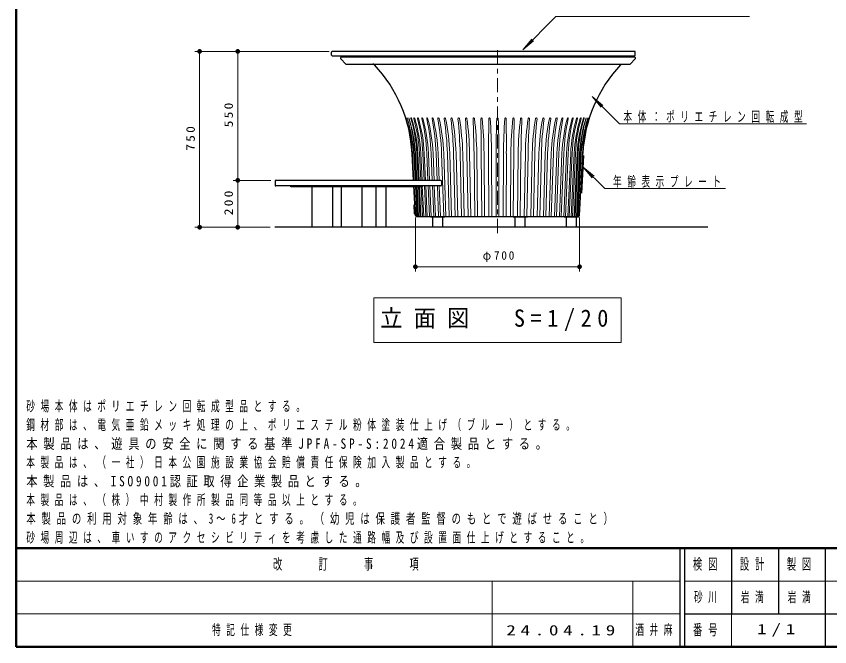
# Model space of a CAD drawing. Units: millimetres on the paper, scale 1:20. Extents: x -385 to 0, y 0 to 267.
# Drawn here: x -385 to -211.5, y 0 to 134.4 of the extents above; entities that cross this region are included whole.
import ezdxf

# ---------------------------------------------------------------- set-up
doc = ezdxf.new("R2010")
doc.units = ezdxf.units.MM
doc.linetypes.add('USER2', pattern=[6, 3, -1, 1, -1])
doc.layers.add('LY_1', color=7, linetype='Continuous', lineweight=13)
doc.styles.add('ＭＳ ゴシック', font='')
doc.styles.get('ＭＳ ゴシック').set_extended_font_data('MS Gothic')

# ---------------------------------------------------------------- blocks, each defined once
blk = doc.blocks.new('filled_dot')
at = {"color": 0, "linetype": 'Continuous', "lineweight": -2, "const_width": 1.25}
blk.add_lwpolyline([(-0.625, 0, 1), (0.625, 0, 1)], format="xyb", close=True, dxfattribs=at)

msp = doc.modelspace()

# ---------------------------------------------------------------- linework, layer by layer
at = {"layer": 'LY_1', "lineweight": 50}
for p, q in [((-385, 267), (-385, 0)), ((-385, 21), (0, 21)), ((-385, 0), (0, 0))]:
    msp.add_line(p, q, dxfattribs=at)
at = {"layer": 'LY_1'}
for p, q in [((-269.967, 134.342), (-276.974, 127.237)), ((-269.967, 134.342), (-228.658, 134.342)), ((-276.974, 127.237), (-275.061, 129.549)), ((-276.974, 127.237), (-274.689, 129.182)), ((-318.265, 126.937), (-346.9, 126.937)), ((-345.9, 89.437), (-345.9, 126.937)), ((-337.782, 99.437), (-337.782, 126.937)), ((-262.194, 117.327), (-260.265, 115.029)), ((-262.194, 117.327), (-259.895, 115.399)), ((-256.385, 111.519), (-262.194, 117.327)), ((-256.385, 111.519), (-216.525, 111.519)), ((-300.196, 99.437), (-300.497, 105.191)), ((-299.967, 99.437), (-300.264, 105.191)), ((-299.759, 99.437), (-300.05, 105.191)), ((-299.604, 99.437), (-299.895, 105.191)), ((-299.314, 99.437), (-299.598, 105.191)), ((-299.109, 99.437), (-299.392, 105.191)), ((-298.741, 99.437), (-299.014, 105.191)), ((-298.487, 99.437), (-298.761, 105.191)), ((-298.043, 99.437), (-298.304, 105.191)), ((-297.743, 99.437), (-298.004, 105.191)), ((-297.226, 99.437), (-297.473, 105.191)), ((-296.882, 99.437), (-297.129, 105.191)), ((-296.296, 99.437), (-296.527, 105.191)), ((-295.91, 99.437), (-296.141, 105.191)), ((-295.26, 99.437), (-295.474, 105.191)), ((-294.836, 99.437), (-295.049, 105.191)), ((-293.861, 91.737), (-294.32, 105.191)), ((-293.408, 91.737), (-293.861, 105.191)), ((-292.672, 91.737), (-293.077, 105.191)), ((-292.181, 91.737), (-292.585, 105.191)), ((-291.399, 91.737), (-291.751, 105.191)), ((-291.232, 105.191), (-290.879, 91.737)), ((-290.057, 91.737), (-290.355, 105.191)), ((-289.811, 105.191), (-289.513, 91.737)), ((-288.898, 105.191), (-288.657, 91.737)), ((-288.093, 91.737), (-288.334, 105.191)), ((-287.391, 105.191), (-287.209, 91.737)), ((-286.629, 91.737), (-286.812, 105.191)), ((-285.846, 105.191), (-285.724, 91.737)), ((-285.133, 91.737), (-285.256, 105.191)), ((-284.214, 91.737), (-284.276, 105.191)), ((-283.616, 91.737), (-283.678, 105.191)), ((-282.69, 91.737), (-282.69, 105.191)), ((-282.09, 91.737), (-282.09, 105.191)), ((-281.164, 91.737), (-281.103, 105.191)), ((-280.566, 91.737), (-280.505, 105.191)), ((-279.647, 91.737), (-279.525, 105.191)), ((-278.934, 105.191), (-279.056, 91.737)), ((-278.151, 91.737), (-277.969, 105.191)), ((-277.389, 105.191), (-277.572, 91.737)), ((-276.688, 91.737), (-276.446, 105.191)), ((-275.883, 105.191), (-276.124, 91.737)), ((-274.969, 105.191), (-275.267, 91.737)), ((-274.724, 91.737), (-274.426, 105.191)), ((-273.549, 105.191), (-273.901, 91.737)), ((-273.382, 91.737), (-273.029, 105.191)), ((-272.6, 91.737), (-272.195, 105.191)), ((-272.108, 91.737), (-271.704, 105.191)), ((-271.373, 91.737), (-270.92, 105.191)), ((-270.92, 91.737), (-270.46, 105.191)), ((-270.23, 91.737), (-269.731, 105.191)), ((-269.806, 91.737), (-269.307, 105.191)), ((-269.179, 91.737), (-268.639, 105.191)), ((-268.794, 91.737), (-268.253, 105.191)), ((-268.229, 91.737), (-267.652, 105.191)), ((-267.885, 91.737), (-267.307, 105.191)), ((-267.387, 91.737), (-266.776, 105.191)), ((-267.087, 91.737), (-266.476, 105.191)), ((-266.659, 91.737), (-266.02, 105.191)), ((-266.405, 91.737), (-265.766, 105.191)), ((-266.051, 91.737), (-265.388, 105.191)), ((-265.845, 91.737), (-265.183, 105.191)), ((-265.567, 91.737), (-264.885, 105.191)), ((-265.411, 91.737), (-264.73, 105.191)), ((-265.211, 91.737), (-264.516, 105.191)), ((-264.986, 91.781), (-264.283, 105.191)), ((-264.132, 102.228), (-262.173, 99.955)), ((-264.132, 102.228), (-261.809, 100.329)), ((-259.489, 97.704), (-264.132, 102.228)), ((-337.359, 99.437), (-338.782, 99.437)), ((-330.74, 99.437), (-338.782, 99.437)), ((-337.782, 89.437), (-337.782, 99.437)), ((-299.795, 91.781), (-300.133, 98.237)), ((-299.57, 91.737), (-299.905, 98.237)), ((-299.369, 91.737), (-299.698, 98.237)), ((-299.214, 91.737), (-299.543, 98.237)), ((-298.935, 91.737), (-299.255, 98.237)), ((-298.73, 91.737), (-299.05, 98.237)), ((-298.375, 91.737), (-298.684, 98.237)), ((-298.121, 91.737), (-298.43, 98.237)), ((-297.693, 91.737), (-297.988, 98.237)), ((-297.393, 91.737), (-297.688, 98.237)), ((-296.895, 91.737), (-297.174, 98.237)), ((-296.551, 91.737), (-296.83, 98.237)), ((-295.987, 91.737), (-296.248, 98.237)), ((-295.601, 91.737), (-295.862, 98.237)), ((-294.975, 91.737), (-295.216, 98.237)), ((-294.551, 91.737), (-294.792, 98.237)), ((-259.489, 97.704), (-233.763, 97.704)), ((-299.89, 91.487), (-299.89, 80.011)), ((-264.89, 91.487), (-264.89, 80.011)), ((-330.89, 89.437), (-346.9, 89.437)), ((-330.89, 89.437), (-338.782, 89.437)), ((-264.89, 81.011), (-299.89, 81.011)), ((-308.79, 74.353), (-308.79, 64.886)), ((-255.99, 74.353), (-308.79, 74.353)), ((-255.99, 64.886), (-255.99, 74.353)), ((-308.79, 64.886), (-255.99, 64.886)), ((-385, 14), (-243.5, 14)), ((-283.5, 14), (-283.5, 0)), ((-253.5, 14), (-253.5, 0)), ((-242.5, 14), (-187.5, 14)), ((-385, 7), (-243.5, 7)), ((-232.5, 7), (-232.5, 0))]:
    msp.add_line(p, q, dxfattribs=at)
at = {"layer": 'LY_1', "lineweight": 25}
for p, q in [((-317.76, 126.137), (-317.76, 126.787)), ((-253.17, 126.937), (-317.61, 126.937)), ((-253.02, 126.137), (-253.02, 126.787)), ((-317.61, 125.987), (-253.17, 125.987)), ((-315.817, 125.31), (-314.744, 124.237)), ((-315.64, 125.737), (-253.227, 125.737)), ((-253.05, 125.31), (-254.124, 124.237)), ((-314.744, 124.237), (-254.124, 124.237)), ((-300.294, 99.437), (-300.595, 105.191)), ((-264.878, 91.974), (-264.185, 105.191)), ((-264.378, 96.737), (-263.959, 104.737)), ((-329.815, 99.287), (-329.815, 98.387)), ((-294.483, 99.437), (-329.665, 99.437)), ((-294.333, 99.287), (-294.333, 98.387)), ((-294.483, 98.237), (-329.665, 98.237)), ((-326.447, 98.077), (-326.447, 98.237)), ((-298.355, 98.077), (-326.447, 98.077)), ((-321.925, 89.437), (-321.925, 98.077)), ((-317.47, 89.437), (-317.47, 98.077)), ((-315.675, 89.437), (-315.675, 98.077)), ((-311.22, 89.437), (-311.22, 98.077)), ((-308.265, 89.437), (-308.265, 98.077)), ((-306.13, 89.437), (-306.13, 98.077)), ((-299.903, 91.974), (-300.231, 98.237)), ((-298.355, 98.077), (-298.355, 98.237)), ((-300.258, 93.971), (-300.179, 92.473)), ((-299.653, 91.737), (-265.127, 91.737)), ((-296.632, 91.737), (-296.632, 91.577)), ((-293.632, 91.577), (-296.632, 91.577)), ((-296.2, 89.437), (-296.2, 91.577)), ((-294.065, 89.437), (-294.065, 91.577)), ((-293.632, 91.737), (-293.632, 91.577)), ((-279.023, 91.737), (-279.023, 91.577)), ((-276.023, 91.577), (-279.023, 91.577)), ((-278.591, 89.437), (-278.591, 91.577)), ((-276.456, 89.437), (-276.456, 91.577)), ((-276.023, 91.737), (-276.023, 91.577)), ((-268.14, 91.737), (-268.14, 91.577)), ((-265.14, 91.577), (-268.14, 91.577)), ((-267.708, 89.437), (-267.708, 91.577)), ((-265.573, 89.437), (-265.573, 91.577)), ((-265.14, 91.737), (-265.14, 91.577)), ((-237.538, 89.437), (-329.89, 89.437)), ((-243.5, 21), (-243.5, 0)), ((-242.5, 21), (-242.5, 0)), ((-232.5, 21), (-232.5, 7)), ((-222.5, 21), (-222.5, 7)), ((-212.5, 21), (-212.5, 0)), ((-242.5, 7), (0, 7))]:
    msp.add_line(p, q, dxfattribs=at)
at = {"layer": 'LY_1', "linetype": 'USER2'}
msp.add_line((-282.39, 88.202), (-282.39, 127.974), dxfattribs=at)
at = {"layer": 'LY_1', "lineweight": 25}
for centre, radius, start, end in [((-317.61, 126.787), 0.15, 90, 180), ((-253.17, 126.787), 0.15, 0, 90), ((-317.61, 126.137), 0.15, 180, 270), ((-315.64, 125.487), 0.25, 90, 225), ((-253.227, 125.487), 0.25, 315, 90), ((-253.17, 126.137), 0.15, 270, 0), ((-308.976, 123.737), 0.5, 42.99209, 90), ((-330.554, 103.621), 30, 3, 42.99209), ((-234.226, 103.621), 30, 137.00791, 177), ((-329.665, 99.287), 0.15, 90, 180), ((-294.483, 99.287), 0.15, 0, 90), ((-329.665, 98.387), 0.15, 180, 270), ((-294.483, 98.387), 0.15, 270, 0), ((-300.008, 93.984), 0.25, 93, 183), ((-299.929, 92.486), 0.25, 183, 273), ((-299.653, 91.987), 0.25, 183, 270), ((-265.127, 91.987), 0.25, 270, 357)]:
    msp.add_arc(centre, radius, start, end, dxfattribs=at)
at = {"layer": 'LY_1'}
for centre, radius, start, end in [((-329.788, 103.657), 29.331, 2.99886, 18.03431), ((-329.109, 103.702), 28.883, 2.95492, 18.22846), ((-333.557, 103.495), 33.55, 2.89836, 15.9908), ((-328.544, 103.741), 28.685, 2.89836, 18.27762), ((-300.792, 112.662), 0.075, 17.27566, 196.46993), ((-331.352, 103.627), 31.793, 2.81978, 16.46993), ((-329.598, 103.704), 30.242, 2.81978, 17.27566), ((-300.138, 112.637), 0.1, 16.73946, 195.95812), ((-331.588, 103.644), 32.611, 2.71975, 15.95811), ((-329.796, 103.717), 31.071, 2.71975, 16.73946), ((-299.349, 112.637), 0.1, 16.37655, 194.89497), ((-333.318, 103.602), 35.05, 2.59904, 14.89497), ((-329.561, 103.759), 31.589, 2.59904, 16.37655), ((-298.431, 112.637), 0.1, 15.87935, 193.72781), ((-335.615, 103.554), 38.177, 2.45854, 13.72781), ((-329.491, 103.802), 32.392, 2.45854, 15.87935), ((-297.391, 112.637), 0.1, 15.25087, 192.46472), ((-338.744, 103.496), 42.251, 2.29933, 12.46472), ((-329.633, 103.847), 33.519, 2.29933, 15.25087), ((-296.237, 112.637), 0.1, 14.49499, 191.1147), ((-343.128, 103.425), 47.687, 2.12259, 11.1147), ((-330.058, 103.894), 35.032, 2.12259, 14.49499), ((-294.978, 112.587), 0.15, 12.95672, 190.50767), ((-344.003, 103.494), 49.712, 1.95661, 10.50767), ((-332.83, 103.878), 38.992, 1.92967, 12.95672), ((-293.622, 112.587), 0.15, 11.95208, 189.03157), ((-351.133, 103.446), 58.083, 1.72203, 9.03157), ((-334.516, 103.931), 41.95, 1.72203, 11.95208), ((-292.181, 112.587), 0.15, 10.83657, 187.47314), ((-362.747, 103.331), 71.02, 1.50124, 7.47314), ((-337.098, 103.989), 45.882, 1.50124, 10.83657), ((-290.666, 112.587), 0.15, 9.61809, 185.87151), ((-382.415, 103.152), 92.082, 1.26899, 5.8715), ((-341.001, 104.057), 51.202, 1.26899, 9.61809), ((-289.088, 112.587), 0.15, 8.30551, 184.23951), ((-420.744, 102.828), 131.867, 1.02703, 4.23951), ((-346.949, 104.141), 58.624, 1.02703, 8.30551), ((-287.459, 112.587), 0.15, 6.90865, 182.59043), ((-520.971, 102.023), 233.601, 0.77723, 2.59043), ((-356.275, 104.249), 69.47, 0.77723, 6.90865), ((-285.791, 112.587), 0.15, 5.43826, 180.93779), ((-1303.44, 95.929), 1017.635, 0.52148, 0.93779), ((-371.746, 104.404), 86.494, 0.52148, 5.43826), ((154.263, 107.195), 438.543, 179.29521, 180.26174), ((-284.097, 112.587), 0.15, 3.90588, 179.29521), ((-400.218, 104.659), 116.541, 0.26174, 3.90588), ((-100.134, 105.191), 182.556, 177.67623, 180), ((-282.39, 112.587), 0.15, 2.32377, 177.67623), ((-464.646, 105.191), 182.556, 0, 2.32377), ((-164.563, 104.659), 116.541, 176.09412, 179.73826), ((-280.683, 112.587), 0.15, 0.70479, 176.09412), ((-719.044, 107.195), 438.543, 359.73826, 0.70479), ((-193.034, 104.404), 86.494, 174.56174, 179.47852), ((-278.99, 112.587), 0.15, 359.06221, 174.56174), ((738.659, 95.929), 1017.635, 179.06221, 179.47852), ((-208.506, 104.249), 69.47, 173.09135, 179.22277), ((-277.322, 112.587), 0.15, 357.40957, 173.09135), ((-43.81, 102.023), 233.601, 177.40957, 179.22277), ((-217.832, 104.141), 58.624, 171.69449, 178.97297), ((-144.037, 102.828), 131.867, 175.76049, 178.97297), ((-275.693, 112.587), 0.15, 355.76049, 171.69449), ((-223.78, 104.057), 51.202, 170.38191, 178.73101), ((-182.366, 103.152), 92.082, 174.12849, 178.73101), ((-274.114, 112.587), 0.15, 354.12849, 170.38191), ((-227.683, 103.989), 45.882, 169.16343, 178.49876), ((-202.033, 103.331), 71.02, 172.52686, 178.49876), ((-272.599, 112.587), 0.15, 352.52686, 169.16343), ((-230.264, 103.931), 41.95, 168.04792, 178.27797), ((-213.647, 103.446), 58.083, 170.96843, 178.27797), ((-271.158, 112.587), 0.15, 350.96843, 168.04792), ((-231.95, 103.878), 38.992, 167.04328, 178.07033), ((-220.777, 103.494), 49.712, 169.49233, 178.04339), ((-269.803, 112.587), 0.15, 349.49233, 167.04328), ((-234.723, 103.894), 35.032, 165.50501, 177.87741), ((-221.652, 103.425), 47.687, 168.8853, 177.87741), ((-268.543, 112.637), 0.1, 348.8853, 165.50501), ((-235.147, 103.847), 33.519, 164.74913, 177.70067), ((-226.036, 103.496), 42.251, 167.53528, 177.70067), ((-235.29, 103.802), 32.392, 164.12065, 177.54146), ((-267.389, 112.637), 0.1, 347.53528, 164.74913), ((-229.165, 103.554), 38.177, 166.27219, 177.54146), ((-235.22, 103.759), 31.589, 163.62346, 177.40096), ((-231.462, 103.602), 35.05, 165.10503, 177.40096), ((-266.349, 112.637), 0.1, 346.27218, 164.12065), ((-234.984, 103.717), 31.071, 163.26054, 177.28025), ((-233.192, 103.644), 32.611, 164.04189, 177.28025), ((-265.431, 112.637), 0.1, 345.10503, 163.62346), ((-235.183, 103.704), 30.242, 162.72434, 177.18022), ((-233.428, 103.627), 31.793, 163.53007, 177.18022), ((-236.237, 103.741), 28.685, 161.72238, 177.10164), ((-264.642, 112.637), 0.1, 344.04188, 163.26054), ((-231.224, 103.495), 33.55, 164.00921, 177.10164), ((-235.672, 103.702), 28.883, 161.77154, 177.04508), ((-234.993, 103.657), 29.331, 161.96569, 177.00114), ((-263.989, 112.662), 0.075, 343.53007, 162.72434)]:
    msp.add_arc(centre, radius, start, end, dxfattribs=at)

# ---------------------------------------------------------------- block references
at = {"layer": 'LY_1', "xscale": 0.4, "yscale": 0.4}
for p, rotation in [((-345.9, 126.937), 270), ((-337.782, 126.937), 270), ((-337.782, 99.437), 90), ((-337.782, 99.437), 270), ((-345.9, 89.437), 90), ((-337.782, 89.437), 90), ((-264.89, 81.011), 180)]:
    msp.add_blockref('filled_dot', p, dxfattribs=dict(at, rotation=rotation))
msp.add_blockref('filled_dot', (-299.89, 81.011), dxfattribs=at)

# ---------------------------------------------------------------- texts
at = {"layer": 'LY_1', "char_height": 1.833, "attachment_point": 8, "rotation": 90, "style": 'ＭＳ ゴシック'}
for s, insert in [('\\T1.33;\\W1.15;550', (-338.782, 113.602)), ('\\T1.33;\\W1.15;750', (-346.9, 108.602)), ('\\T1.33;\\W1.15;200', (-338.782, 94.854))]:
    msp.add_mtext(s, dxfattribs=dict(at, insert=insert))
at = {"layer": 'LY_1', "style": 'ＭＳ ゴシック'}
for s, insert, char_height, attachment_point in [('\\T1.64;\\W0.6;本体：ポリエチレン回転成型', (-255.525, 111.669), 2.199, 7), ('\\T1.64;\\W0.6;年齢表示プレート', (-257.763, 97.854), 2.199, 7), ('\\T1.33;\\W0.95;φ700', (-281.978, 82.011), 1.833, 8), ('\\T1.5;\\W0.95;立面図\u3000S=1/20', (-307.39, 69.62), 3.666, 4), ('\\T1.64;\\W0.6;砂場本体はポリエチレン回転成型品とする。', (-382.861, 49.955), 2.199, 7), ('\\T1.64;\\W0.6;鋼材部は、電気亜鉛メッキ処理の上、ポリエステル粉体塗装仕上げ（ブルー）とする。', (-382.861, 45.955), 2.199, 7), ('\\T1.51;\\W0.8;本製品は、遊具の安全に関する基準JPFA-SP-S:2024適合製品とする。', (-382.861, 41.955), 2.199, 7), ('\\T1.64;\\W0.6;本製品は、（一社）日本公園施設業協会賠償責任保険加入製品とする。', (-382.861, 37.955), 2.199, 7), ('\\T1.5;\\W0.8;本製品は、ISO9001認証取得企業製品とする。', (-382.861, 33.955), 2.199, 7), ('\\T1.64;\\W0.6;本製品は、（株）中村製作所製品同等品以上とする。', (-382.861, 29.955), 2.199, 7), ('\\T1.62;\\W0.65;本製品の利用対象年齢は、3～6才とする。（幼児は保護者監督のもとで遊ばせること）', (-382.861, 25.955), 2.199, 7), ('\\T1.64;\\W0.6;砂場周辺は、車いすのアクセシビリティを考慮した通路幅及び設置面仕上げとすること。', (-382.861, 21.955), 2.199, 7), ('\\T1.64;\\W0.6;改\u3000\u3000訂\u3000\u3000事\u3000\u3000項', (-330.25, 17.5), 2.346, 4), ('\\T1.64;\\W0.6;検図', (-240.7, 17.5), 2.346, 4), ('\\T1.64;\\W0.6;設計', (-230.7, 17.5), 2.346, 4), ('\\T1.64;\\W0.6;製図', (-220.7, 17.5), 2.346, 4), ('\\T1.64;\\W0.6;砂川', (-240.5, 10.5), 2.199, 4), ('\\T1.64;\\W0.6;岩満', (-230.5, 10.5), 2.199, 4), ('\\T1.64;\\W0.6;岩満', (-220.5, 10.5), 2.199, 4), ('\\T1.64;\\W0.6;特記仕様変更', (-343.25, 3.5), 2.199, 4), ('\\T1.5;\\W1.35;24.04.19', (-280.5, 3.5), 2.199, 4), ('\\T1.64;\\W0.6;酒井麻', (-253, 3.5), 2.199, 4), ('\\T1.64;\\W0.6;番号', (-240.7, 3.5), 2.346, 4), ('\\T1.5;\\W1.35;1/1', (-227, 3.5), 2.199, 4)]:
    msp.add_mtext(s, dxfattribs=dict(at, insert=insert, char_height=char_height, attachment_point=attachment_point))

doc.saveas('drawing.dxf')
